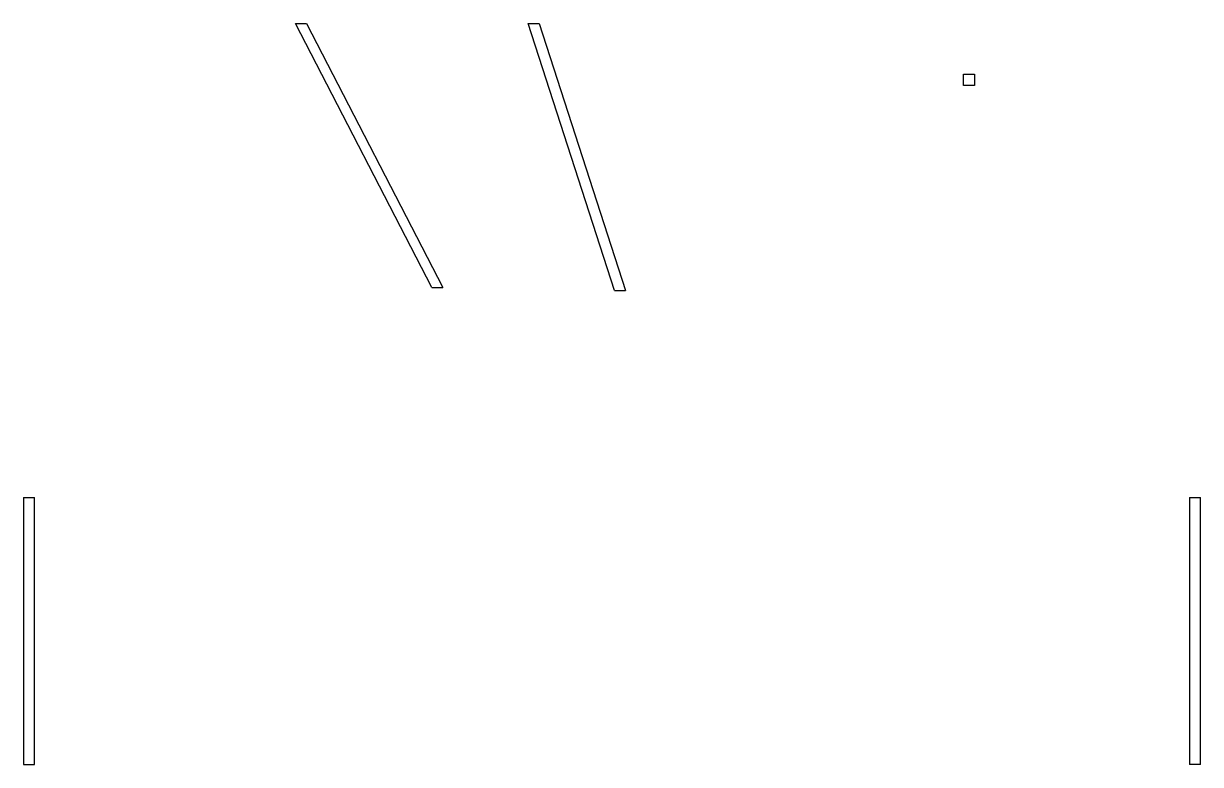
# Model space of a CAD drawing. Header units: inches. Extents: x 4.7 to 26, y 26.5 to 39.9.
import ezdxf

# ---------------------------------------------------------------- set-up
doc = ezdxf.new("R2010")
doc.units = ezdxf.units.IN
doc.header["$MEASUREMENT"] = 0
doc.layers.add('Cadru', color=1, linetype='Continuous')

msp = doc.modelspace()

# ---------------------------------------------------------------- linework, layer by layer
at = {"layer": 'Cadru'}
for p, q in [((12.083, 35.14), (9.625, 39.906, 0.031)), ((9.625, 39.906, 0.031), (9.825, 39.906, 0.031)), ((9.825, 39.906, 0.031), (12.283, 35.14)), ((15.383, 35.084), (13.827, 39.906, 0.031)), ((13.827, 39.906, 0.031), (14.027, 39.906, 0.031)), ((14.027, 39.906, 0.031), (15.583, 35.084)), ((12.083, 35.14), (12.283, 35.14)), ((15.383, 35.084), (15.583, 35.084)), ((4.712, 31.349), (4.712, 26.526)), ((4.712, 31.349), (4.912, 31.349)), ((4.912, 26.526), (4.912, 31.349)), ((25.767, 31.349), (25.767, 26.526)), ((25.767, 31.349), (25.967, 31.349)), ((25.967, 26.526), (25.967, 31.349)), ((4.712, 26.526), (4.912, 26.526)), ((25.967, 26.526), (25.767, 26.526))]:
    msp.add_line(p, q, dxfattribs=at)
msp.add_lwpolyline([(21.685, 38.99), (21.885, 38.99), (21.885, 38.79), (21.685, 38.79)], close=True, dxfattribs=at)

doc.saveas('drawing.dxf')
